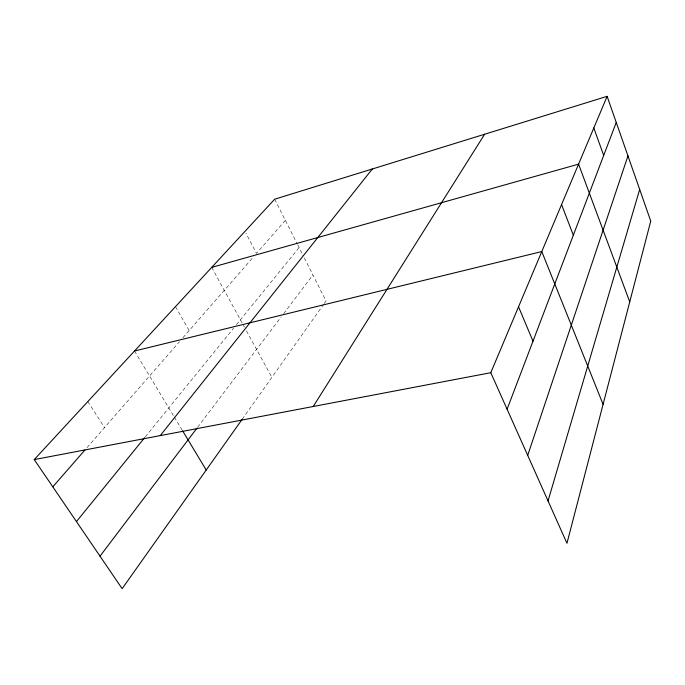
<?xml version="1.0" encoding="UTF-8"?>
<svg xmlns="http://www.w3.org/2000/svg" width="685" height="685" viewBox="0 0 685 685"><rect width="100%" height="100%" fill="white"/><g stroke="black" fill="none" stroke-linecap="round" stroke-linejoin="round"><path stroke-width="0.51" stroke-dasharray="3.42 2.57" d="M242.19 419.263L323.603 304.405M324.21 303.541L326.043 300.963L302.907 255.137M197.605 427.286L281.115 316.992M283.693 313.584L312.925 274.976M145.254 436.902L233.671 328.098M236.359 324.784L299.088 247.585M87.029 447.613L179.436 341.721M182.912 337.739L253.698 256.618M285.345 220.356L256.498 253.407L245.915 233.225M87.86 401.53L104.497 427.603M134.508 351.003L173.75 416.146M174.307 417.062L182.004 429.846M175.463 306.64L189.163 330.572M211.716 267.381L244.451 327.207M246.472 330.898L271.894 377.367M274.668 199.207L297.196 243.826M297.667 244.768L302.427 254.195"/><path stroke-width="1.03" d="M548.043 500.923L639.679 189.428M527.707 455.371L627.957 155.897M507.097 409.21L616.252 122.435M607.124 96.337L650.75 221.101L566.957 543.291L490.794 372.7L607.124 96.337L274.668 199.207L34.25 459.592L122.135 588.663L242.19 419.263M313.233 406.496L484.637 134.234M100.01 556.177L196.972 428.125M160.239 435.617L372.315 168.989M76.455 521.576L144.586 437.732M52.796 486.838L84.931 450.011M211.716 267.381L578.585 164.143L629.738 301.897M134.508 351.003L541.784 251.558L603.091 404.364M34.25 459.592L490.794 372.7M182.561 430.754L206.219 470.03M518.528 306.794L532.999 341.147M561.563 204.575L573.336 235.178M593.809 127.967L603.69 155.444"/></g></svg>
